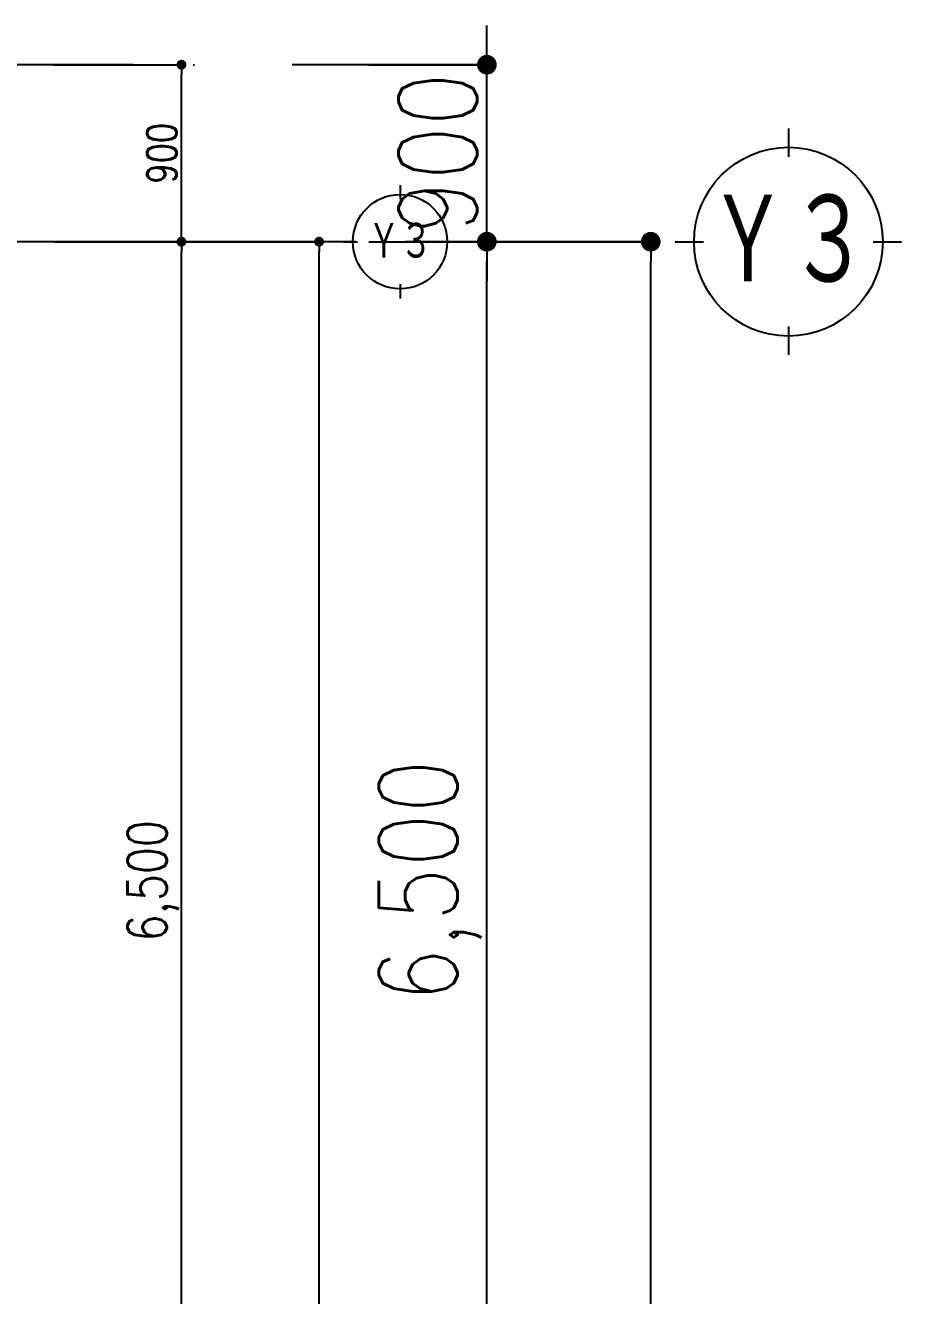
# Model space of a CAD drawing. Header units: millimetres. Extents: x 15495 to 166182, y -39946 to 18307.
# Drawn here: x 61000 to 65457, y -26938 to -20479 of the extents above; entities that cross this region are included whole.
import ezdxf
from ezdxf.enums import TextEntityAlignment as Align

# ---------------------------------------------------------------- set-up
doc = ezdxf.new("R2010")
doc.units = ezdxf.units.MM
doc.header["$LTSCALE"] = 1000
doc.linetypes.add('CENTER', pattern=[2, 1.25, -0.25, 0.25, -0.25])
doc.linetypes.add('DIVIDEX2', pattern=[2.5, 1, -0.5, 0, -0.5, 0, -0.5])
doc.layers.get('0').update_dxf_attribs({"linetype": 'CONTINUOUS'})
for name, color, linetype in [('1F-A_SITE-100', 1, 'DIVIDEX2'), ('1F-A_SITE-50', 1, 'DIVIDEX2'), ('1F-E_DIM-100', 3, 'CONTINUOUS'), ('1F-E_DIM-50', 3, 'CONTINUOUS'), ('1F-E_GRID-100', 1, 'CENTER'), ('1F-E_GRID-50', 1, 'CENTER')]:
    doc.layers.add(name, color=color, linetype=linetype)
doc.styles.add('DIM', font='romans.shx', dxfattribs={"width": 0.8, "bigfont": 'bigfont.shx'})
doc.styles.get("Standard").update_dxf_attribs({"font": 'txt.shx', "bigfont": 'bigfont.shx'})
doc.dimstyles.new('DIM100_4_3', dxfattribs={"dimscale": 100, "dimtxt": 4, "dimasz": 1, "dimexe": 0, "dimexo": 1, "dimgap": 0.5, "dimtad": 1, "dimdec": 1, "dimdsep": 46, "dimlunit": 6, "dimtxsty": 'DIM', "dimblk1": 'DOT', "dimblk2": 'DOT', "dimsah": 1, "dimcen": 1, "dimclrd": 256, "dimclre": 256, "dimclrt": 256, "dimadec": 0, "dimazin": 0, "dimtfac": 1, "dimtdec": 1, "dimtix": 1, "dimtmove": 2, "dimatfit": 3, "dimldrblk": 'DOT', "dimfxl": 1, "dimtvp": 0.833333, "dimtolj": 1, "dimarcsym": 0})
doc.dimstyles.new('DIM100_5_3', dxfattribs={"dimscale": 100, "dimtxt": 5, "dimasz": 1, "dimexe": 0, "dimexo": 1, "dimgap": 0.5, "dimtad": 1, "dimdec": 1, "dimdsep": 46, "dimlunit": 6, "dimtxsty": 'DIM', "dimblk1": 'DOT', "dimblk2": 'DOT', "dimsah": 1, "dimcen": 1, "dimclrd": 256, "dimclre": 256, "dimclrt": 256, "dimadec": 0, "dimazin": 0, "dimtfac": 1, "dimtdec": 1, "dimtix": 1, "dimtmove": 2, "dimatfit": 3, "dimldrblk": 'DOT', "dimfxl": 1, "dimtvp": 0.833333, "dimtolj": 1, "dimarcsym": 0})
doc.dimstyles.new('DIM50_3_3', dxfattribs={"dimscale": 50, "dimtxt": 3, "dimasz": 1, "dimexe": 0, "dimexo": 1, "dimgap": 0.5, "dimtad": 1, "dimdec": 1, "dimdsep": 46, "dimlunit": 6, "dimtxsty": 'DIM', "dimblk1": 'DOT', "dimblk2": 'DOT', "dimsah": 1, "dimcen": 1, "dimclrd": 256, "dimclre": 256, "dimclrt": 256, "dimadec": 0, "dimazin": 0, "dimtfac": 1, "dimtdec": 1, "dimtix": 1, "dimtmove": 2, "dimatfit": 3, "dimldrblk": 'DOT', "dimfxl": 1, "dimtvp": 0.833333, "dimtolj": 1, "dimarcsym": 0})
doc.dimstyles.new('DIM50_4_3', dxfattribs={"dimscale": 50, "dimtxt": 4, "dimasz": 1, "dimexe": 0, "dimexo": 1, "dimgap": 0.5, "dimtad": 1, "dimdec": 1, "dimdsep": 46, "dimlunit": 6, "dimtxsty": 'DIM', "dimblk1": 'DOT', "dimblk2": 'DOT', "dimsah": 1, "dimcen": 1, "dimclrd": 256, "dimclre": 256, "dimclrt": 256, "dimadec": 0, "dimazin": 0, "dimtfac": 1, "dimtdec": 1, "dimtix": 1, "dimtmove": 2, "dimatfit": 3, "dimldrblk": 'DOT', "dimfxl": 1, "dimtvp": 0.833333, "dimtolj": 1, "dimarcsym": 0})
doc.dimstyles.new('DIM50_5_3', dxfattribs={"dimscale": 50, "dimtxt": 5, "dimasz": 1, "dimexe": 0, "dimexo": 1, "dimgap": 0.5, "dimtad": 1, "dimdec": 1, "dimdsep": 46, "dimlunit": 6, "dimtxsty": 'DIM', "dimblk1": 'DOT', "dimblk2": 'DOT', "dimsah": 1, "dimcen": 1, "dimclrd": 256, "dimclre": 256, "dimclrt": 256, "dimadec": 0, "dimazin": 0, "dimtfac": 1, "dimtdec": 1, "dimtix": 1, "dimtmove": 2, "dimatfit": 3, "dimldrblk": 'DOT', "dimfxl": 1, "dimtvp": 0.833333, "dimtolj": 1, "dimarcsym": 0})

# ---------------------------------------------------------------- blocks, each defined once
blk = doc.blocks.new('DOT')
at = {"color": 0, "linetype": 'ByBlock'}
blk.add_line((-0.5, 0), (-1, 0), dxfattribs=at)
at = {"color": 0, "linetype": 'ByBlock', "const_width": 0.5}
blk.add_lwpolyline([(-0.25, 0, 1), (0.25, 0, 1)], format="xyb", close=True, dxfattribs=at)
blk = doc.blocks.new('*D928')
at = {"layer": '1F-E_DIM-100', "lineweight": -2}
for p, q in [((62747.3, -21578.7), (64181, -21578.7)), ((64181, -34478.7), (64181, -21678.7)), ((62747.3, -34578.7), (64181, -34578.7))]:
    blk.add_line(p, q, dxfattribs=at)
at = {"layer": '1F-E_DIM-100', "lineweight": -2, "xscale": 100, "yscale": 100, "zscale": 100}
for p, rotation in [((64181, -21578.7), 90), ((64181, -34578.7), 270)]:
    blk.add_blockref('DOT', p, dxfattribs=dict(at, rotation=rotation))
at = {"layer": '1F-E_DIM-100', "insert": (63833.4, -28078.7), "char_height": 500, "attachment_point": 5, "rotation": 90, "style": 'DIM'}
blk.add_mtext('\\A1;13,000', dxfattribs=at)
blk = doc.blocks.new('_DOT')
at = {"color": 0, "linetype": 'ByBlock'}
blk.add_line((-0.5, 0), (-1, 0), dxfattribs=at)
at = {"color": 0, "linetype": 'ByBlock', "const_width": 0.5}
blk.add_lwpolyline([(-0.25, 0, 1), (0.25, 0, 1)], format="xyb", close=True, dxfattribs=at)
blk = doc.blocks.new('*D931')
at = {"layer": '1F-E_DIM-100', "lineweight": -2}
for p, q in [((63347.3, -20578.7), (63347.3, -20478.7)), ((62747.3, -20678.7), (63347.3, -20678.7)), ((63347.3, -21578.7), (63347.3, -20678.7)), ((62747.3, -21578.7), (63347.3, -21578.7)), ((63347.3, -21678.7), (63347.3, -21778.7))]:
    blk.add_line(p, q, dxfattribs=at)
at = {"layer": '1F-E_DIM-100', "lineweight": -2, "xscale": 100, "yscale": 100, "zscale": 100}
for p, rotation in [((63347.3, -20678.7), 270), ((63347.3, -21578.7), 90)]:
    blk.add_blockref('DOT', p, dxfattribs=dict(at, rotation=rotation))
at = {"layer": '1F-E_DIM-100', "insert": (63097.3, -21128.7), "char_height": 400, "attachment_point": 5, "rotation": 90, "style": 'DIM'}
blk.add_mtext('\\A1;900', dxfattribs=at)
blk = doc.blocks.new('*D918')
at = {"layer": '1F-E_DIM-100', "lineweight": -2}
for p, q in [((62747.3, -21578.7), (63347.3, -21578.7)), ((63347.3, -27978.7), (63347.3, -21678.7)), ((62747.3, -28078.7), (63347.3, -28078.7))]:
    blk.add_line(p, q, dxfattribs=at)
at = {"layer": '1F-E_DIM-100', "lineweight": -2, "xscale": 100, "yscale": 100, "zscale": 100}
for p, rotation in [((63347.3, -21578.7), 90), ((63347.3, -28078.7), 270)]:
    blk.add_blockref('DOT', p, dxfattribs=dict(at, rotation=rotation))
at = {"layer": '1F-E_DIM-100', "insert": (63059.2, -24828.7), "char_height": 400, "attachment_point": 5, "rotation": 90, "style": 'DIM'}
blk.add_mtext('\\A1;6,500', dxfattribs=at)
blk = doc.blocks.new('*D848')
at = {"layer": '1F-E_DIM-50', "lineweight": -2}
for p, q in [((61143.8, -21578.7), (62493.8, -21578.7)), ((62493.8, -34528.7), (62493.8, -21628.7)), ((61143.8, -34578.7), (62493.8, -34578.7))]:
    blk.add_line(p, q, dxfattribs=at)
at = {"layer": '1F-E_DIM-50', "lineweight": -2, "xscale": 50, "yscale": 50, "zscale": 50}
for p, rotation in [((62493.8, -21578.7), 90), ((62493.8, -34578.7), 270)]:
    blk.add_blockref('DOT', p, dxfattribs=dict(at, rotation=rotation))
at = {"layer": '1F-E_DIM-50', "insert": (62320, -28078.7), "char_height": 250, "attachment_point": 5, "rotation": 90, "style": 'DIM'}
blk.add_mtext('\\A1;13,000', dxfattribs=at)
blk = doc.blocks.new('*D805')
at = {"layer": '1F-E_DIM-50', "lineweight": -2}
for p, q in [((61143.8, -21578.7), (61793.8, -21578.7)), ((61793.8, -28028.7), (61793.8, -21628.7)), ((61143.8, -28078.7), (61793.8, -28078.7))]:
    blk.add_line(p, q, dxfattribs=at)
at = {"layer": '1F-E_DIM-50', "lineweight": -2, "xscale": 50, "yscale": 50, "zscale": 50}
for p, rotation in [((61793.8, -21578.7), 90), ((61793.8, -28078.7), 270)]:
    blk.add_blockref('DOT', p, dxfattribs=dict(at, rotation=rotation))
at = {"layer": '1F-E_DIM-50', "insert": (61649.7, -24828.7), "char_height": 200, "attachment_point": 5, "rotation": 90, "style": 'DIM'}
blk.add_mtext('\\A1;6,500', dxfattribs=at)
blk = doc.blocks.new('*D806')
at = {"layer": '1F-E_DIM-50', "lineweight": -2}
for p, q in [((61143.8, -20678.7), (61793.8, -20678.7)), ((61793.8, -21528.7), (61793.8, -20728.7)), ((61143.8, -21578.7), (61793.8, -21578.7))]:
    blk.add_line(p, q, dxfattribs=at)
at = {"layer": '1F-E_DIM-50', "lineweight": -2, "xscale": 50, "yscale": 50, "zscale": 50}
for p, rotation in [((61793.8, -20678.7), 90), ((61793.8, -21578.7), 270)]:
    blk.add_blockref('DOT', p, dxfattribs=dict(at, rotation=rotation))
at = {"layer": '1F-E_DIM-50', "insert": (61693.8, -21128.7), "char_height": 150, "attachment_point": 5, "rotation": 90, "style": 'DIM'}
blk.add_mtext('\\A1;900', dxfattribs=at)
blk = doc.blocks.new('1F-BLOCK_100')
at = {"layer": '1F-A_SITE-100'}
blk.add_line((33316.3, 13900), (450, 13900), dxfattribs=at)
at = {"layer": '1F-E_GRID-100', "color": 3, "linetype": 'Continuous'}
for p, q in [((34840.32, 13576), (34840.32, 13432)), ((34264.32, 13000), (34408.32, 13000)), ((35272.32, 13000), (35416.32, 13000)), ((34840.32, 12568), (34840.32, 12424))]:
    blk.add_line(p, q, dxfattribs=at)
at = {"layer": '1F-E_GRID-100'}
blk.add_line((34140.32, 13000), (-8809.61, 13000), dxfattribs=at)
at = {"layer": '1F-E_GRID-100', "color": 3, "linetype": 'Continuous'}
blk.add_circle((34840.32, 13000), 480, dxfattribs=at)
at = {"layer": '1F-E_GRID-100', "color": 3, "linetype": 'Continuous', "width": 0.75}
blk.add_text('Ｙ３', height=500, dxfattribs=at).set_placement((34840.32, 13000), align=Align.MIDDLE)
at = {"layer": '1F-E_DIM-100'}
for base, p1, p2, dimstyle, picture, middle in [((33306.62, 13900), (32606.62, 13000), (32606.62, 13900), 'DIM100_4_3', '*D931', (33056.62, 13450)), ((34140.32, 13000), (32606.62, 0), (32606.62, 13000), 'DIM100_5_3', '*D928', (33792.7, 6500)), ((33306.62, 13000), (32606.62, 6500), (32606.62, 13000), 'DIM100_4_3', '*D918', (33018.52, 9750))]:
    dim = blk.add_linear_dim(base=base, p1=p1, p2=p2, angle=90, dimstyle=dimstyle, dxfattribs=at)
    dim.commit()
    dim.dimension.update_dxf_attribs({"geometry": picture, "text_midpoint": middle, "insert": (-30040.71, 34578.74)})
blk = doc.blocks.new('1F-BLOCK_50')
at = {"layer": '1F-A_SITE-50'}
blk.add_line((31507, 13900), (450, 13900), dxfattribs=at)
at = {"layer": '1F-E_GRID-50', "color": 3, "linetype": 'Continuous'}
for p, q in [((32865.06, 13288), (32865.06, 13216)), ((32577.06, 13000), (32649.06, 13000)), ((33081.06, 13000), (33153.06, 13000)), ((32865.06, 12784), (32865.06, 12712))]:
    blk.add_line(p, q, dxfattribs=at)
at = {"layer": '1F-E_GRID-50'}
blk.add_line((32453.06, 13000), (-4233.66, 13000), dxfattribs=at)
at = {"layer": '1F-E_GRID-50', "color": 3, "linetype": 'Continuous'}
blk.add_circle((32865.06, 13000), 240, dxfattribs=at)
at = {"layer": '1F-E_GRID-50', "color": 3, "linetype": 'Continuous', "width": 0.75}
blk.add_text('Ｙ３', height=200, dxfattribs=at).set_placement((32865.06, 13000), align=Align.MIDDLE)
at = {"layer": '1F-E_DIM-50'}
for base, p1, p2, dimstyle, picture, middle in [((31753.06, 13900), (31053.06, 13000), (31053.06, 13900), 'DIM50_3_3', '*D806', (31653.06, 13450)), ((32453.06, 13000), (31053.06, 0), (31053.06, 13000), 'DIM50_5_3', '*D848', (32279.25, 6500)), ((31753.06, 13000), (31053.06, 6500), (31053.06, 13000), 'DIM50_4_3', '*D805', (31609.01, 9750))]:
    dim = blk.add_linear_dim(base=base, p1=p1, p2=p2, angle=90, dimstyle=dimstyle, dxfattribs=at)
    dim.commit()
    dim.dimension.update_dxf_attribs({"geometry": picture, "text_midpoint": middle, "insert": (-30040.71, 34578.74)})

msp = doc.modelspace()

# ---------------------------------------------------------------- block references
for name in ['1F-BLOCK_100', '1F-BLOCK_50']:
    msp.add_blockref(name, (30040.7, -34578.7))

doc.saveas('drawing.dxf')
